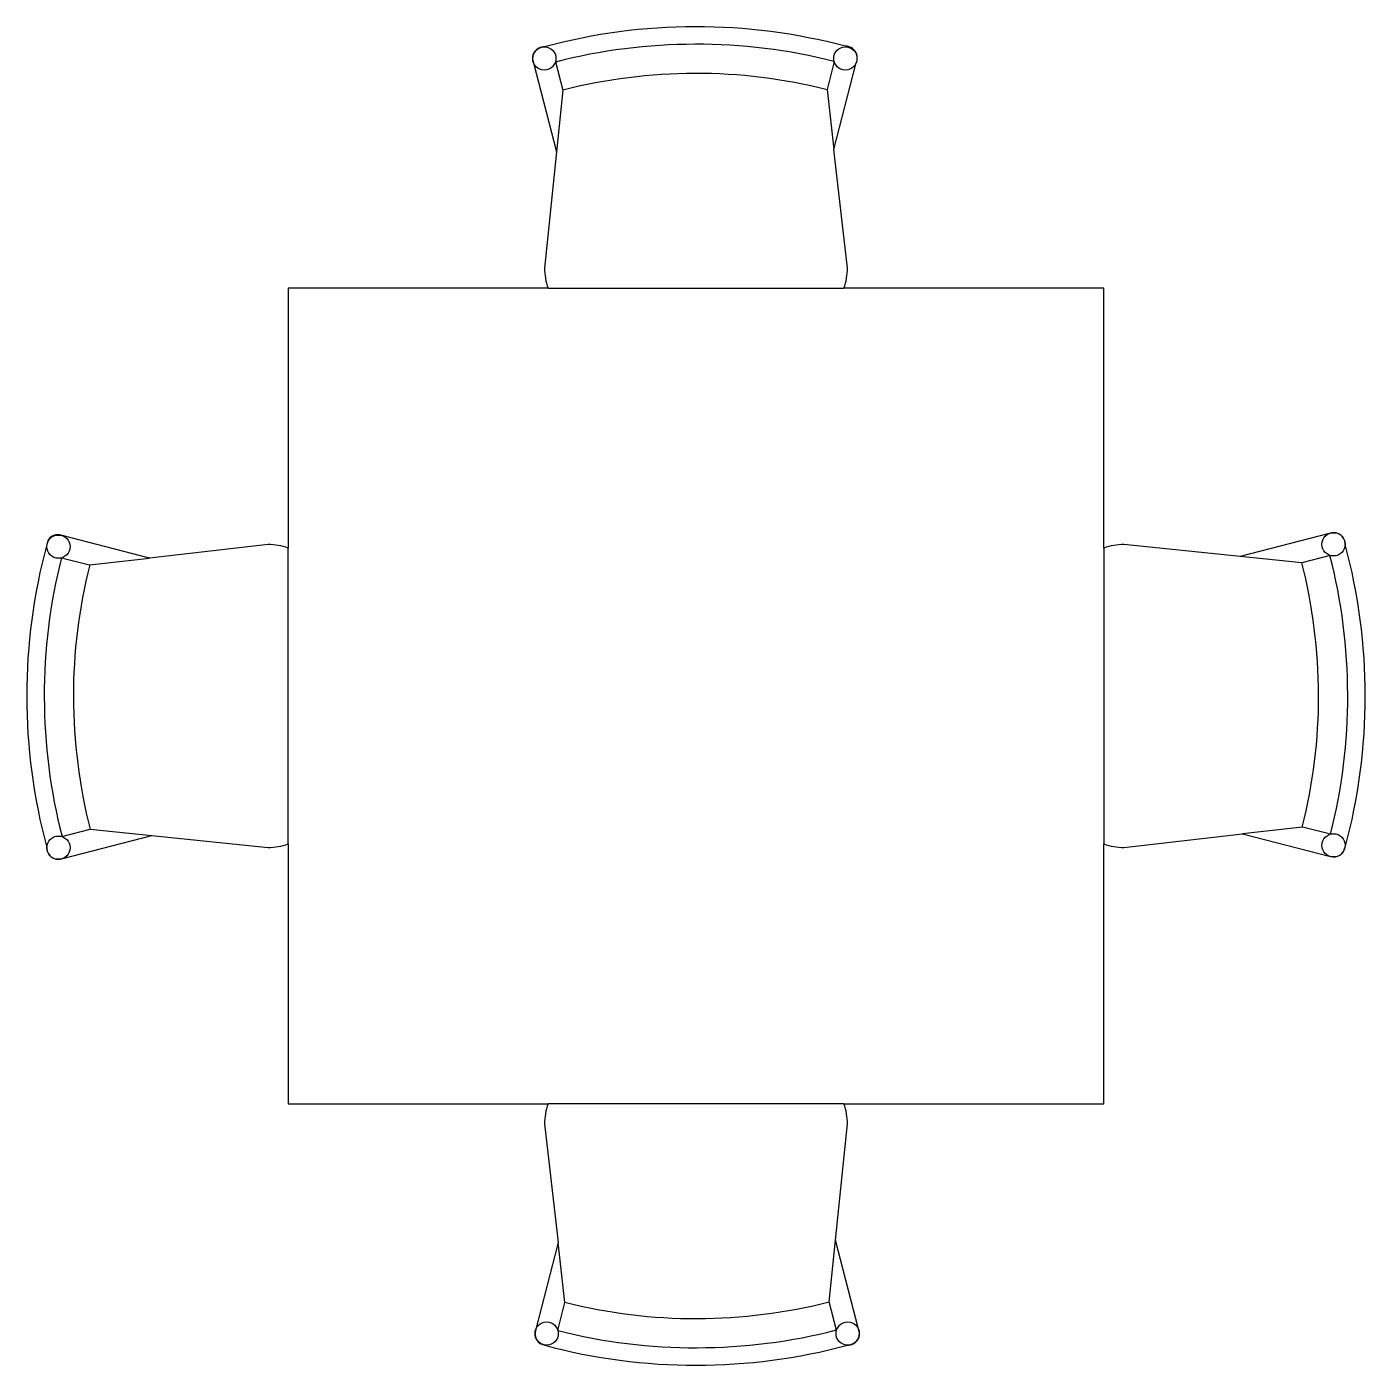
# Model space of a CAD drawing. Extents: x -1.15 to 1.15, y -1.15 to 1.15.
import ezdxf

# ---------------------------------------------------------------- set-up
doc = ezdxf.new("R2010")
doc.units = 0
doc.header["$LTSCALE"] = 0.5
doc.header["$MEASUREMENT"] = 0
doc.layers.add('A-MOBILIA', color=2, linetype='CONTINUOUS')

msp = doc.modelspace()

# ---------------------------------------------------------------- linework, layer by layer
at = {"layer": 'A-MOBILIA'}
for p, q in [((0.26, 1.1142), (0.26, 1.1138)), ((-0.2412, 1.0881), (-0.2288, 1.0396)), ((0.2369, 1.0892), (0.2251, 1.0406)), ((-0.2288, 1.0396), (-0.2396, 0.934)), ((0.2251, 1.0406), (0.2368, 0.938)), ((-0.2539, 0.7), (0.2539, 0.7)), ((-1.1142, 0.26), (-1.1138, 0.26)), ((-0.7, -0.2539), (-0.7, 0.2539)), ((0.7, 0.2539), (0.7, -0.2539)), ((-1.0892, 0.2369), (-1.0406, 0.2251)), ((-1.0406, 0.2251), (-0.938, 0.2368)), ((1.0396, 0.2288), (0.934, 0.2396)), ((1.0881, 0.2412), (1.0396, 0.2288)), ((-1.0881, -0.2412), (-1.0396, -0.2288)), ((-1.0396, -0.2288), (-0.934, -0.2396)), ((1.0406, -0.2251), (0.938, -0.2368)), ((1.0892, -0.2369), (1.0406, -0.2251)), ((1.1142, -0.26), (1.1138, -0.26)), ((0.2539, -0.7), (-0.2539, -0.7)), ((-0.2251, -1.0406), (-0.2368, -0.938)), ((0.2288, -1.0396), (0.2396, -0.934)), ((-0.2369, -1.0892), (-0.2251, -1.0406)), ((0.2412, -1.0881), (0.2288, -1.0396)), ((-0.26, -1.1142), (-0.26, -1.1138))]:
    msp.add_line(p, q, dxfattribs=at)
msp.add_lwpolyline([(-0.7, -0.7), (-0.2539, -0.7, 0.088339), (-0.26, -0.7345), (-0.2368, -0.938), (-0.2755, -1.0888, 0.452959), (-0.2595, -1.1143, 0.132105), (0.26, -1.1142, 0.539462), (0.2788, -1.0865), (0.2396, -0.934), (0.26, -0.7345, 0.088339), (0.2539, -0.7), (0.7, -0.7), (0.7, -0.2539, 0.088339), (0.7345, -0.26), (0.938, -0.2368), (1.0892, -0.2756, 0.432897), (1.1138, -0.26), (1.1142, -0.26, 0.132231), (1.1142, 0.26, 0.539462), (1.0865, 0.2788), (0.934, 0.2396), (0.7345, 0.26, 0.088339), (0.7, 0.2539), (0.7, 0.7), (0.2539, 0.7, 0.088339), (0.26, 0.7345), (0.2368, 0.938), (0.2749, 1.0864, 0.558537), (0.2566, 1.1151, 0.131335), (-0.26, 1.1142, 0.539462), (-0.2788, 1.0865), (-0.2396, 0.934), (-0.26, 0.7345, 0.088339), (-0.2539, 0.7), (-0.7, 0.7), (-0.7, 0.2539, 0.088339), (-0.7345, 0.26), (-0.938, 0.2368), (-1.0876, 0.2752, 0.51576), (-1.1142, 0.26, 0.132231), (-1.1142, -0.26, 0.539462), (-1.0865, -0.2788), (-0.934, -0.2396), (-0.7345, -0.26, 0.088339), (-0.7, -0.2539)], format="xyb", dxfattribs=at)
msp.add_lwpolyline([(-0.7, -0.2539), (-0.7, -0.7)], dxfattribs=at)
for centre in [(-0.2603, 1.0942), (0.2563, 1.0942), (-1.0942, 0.2563), (1.0942, 0.2603), (-1.0942, -0.2603), (1.0942, -0.2563), (-0.2563, -1.0942), (0.2603, -1.0942)]:
    msp.add_circle(centre, 0.02, dxfattribs=at)
for centre, radius, start, end in [((0, 0.1482), 0.9703, 75.842, 104.3961), ((0, 0.1482), 0.9203, 75.842, 104.3961), ((-0.1482, 0), 0.9703, 165.842, 194.3961), ((0.1482, 0), 0.9703, 345.842, 14.3961), ((-0.1482, 0), 0.9203, 165.842, 194.3961), ((0.1482, 0), 0.9203, 345.842, 14.3961), ((0, -0.1482), 0.9203, 255.842, 284.3961), ((0, -0.1482), 0.9703, 255.842, 284.3961)]:
    msp.add_arc(centre, radius, start, end, dxfattribs=at)

doc.saveas('drawing.dxf')
